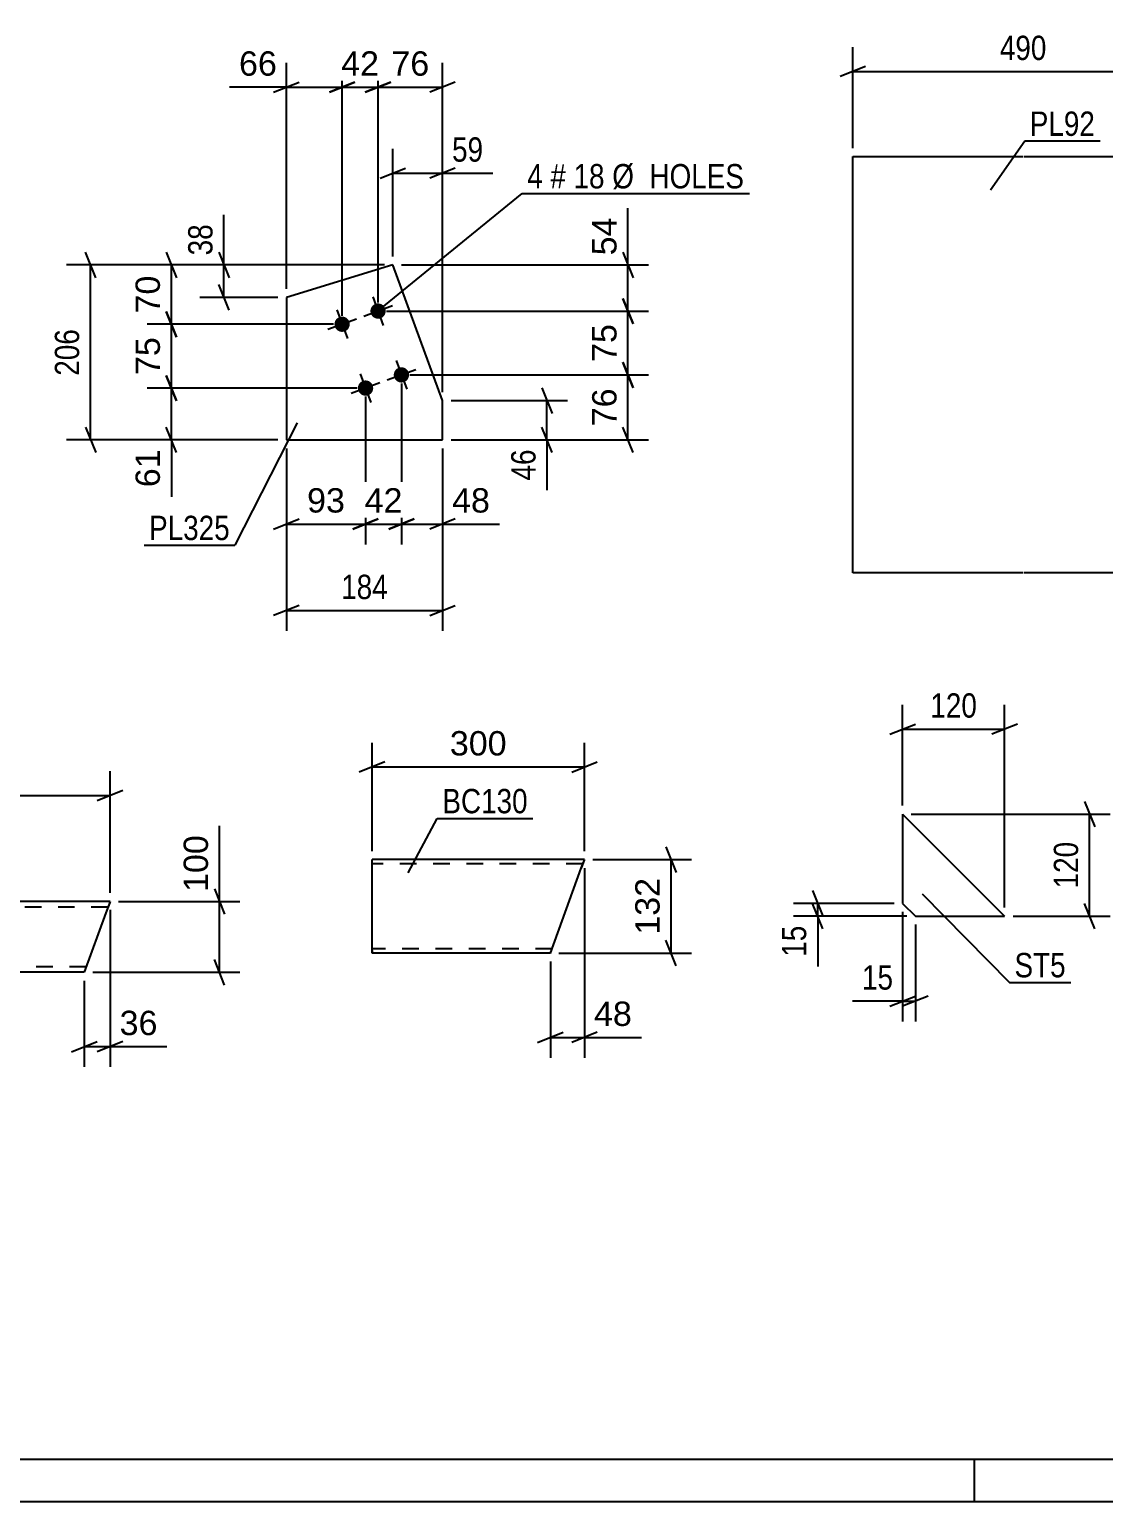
# Model space of a CAD drawing. Header units: millimetres. Extents: x 0 to 420, y 0 to 297.
# Drawn here: x 98.8 to 225.2, y 0 to 173.2 of the extents above; entities that cross this region are included whole.
import ezdxf

# ---------------------------------------------------------------- set-up
doc = ezdxf.new("R2010")
doc.units = ezdxf.units.MM
doc.linetypes.add('DXK_LINE_DOT2', pattern=[3.9198, 1.9599, -1.9599])
doc.styles.add('Arial', font='ARIAL.TTF', dxfattribs={"height": 0.2})
doc.styles.add('Arial Narrow', font='ARIALN.TTF', dxfattribs={"height": 0.2})

# ---------------------------------------------------------------- blocks, each defined once
blk = doc.blocks.new('Unknown-284928170-1132')
at = {"color": 5, "linetype": 'Continuous'}
for p, q in [((5, 5), (415, 5)), ((210, 0), (210, 5)), ((0, 0), (420, 0))]:
    blk.add_line(p, q, dxfattribs=at)
blk = doc.blocks.new('Part-284928170-1582 - 1565')
at = {"color": 2, "linetype": 'Continuous'}
for p, q in [((164.09, 75.53), (139.09, 75.53)), ((139.09, 64.6), (139.09, 75.53)), ((160.08, 64.53), (163.72, 74.53)), ((164.06, 75.45), (163.72, 74.53)), ((164.09, 75.53), (164.06, 75.45)), ((139.09, 64.53), (139.09, 64.6)), ((160.08, 64.53), (139.09, 64.53))]:
    blk.add_line(p, q, dxfattribs=at)
at = {"color": 7, "linetype": 'DXK_LINE_DOT2'}
for p, q in [((163.91, 75.03), (139.09, 75.03)), ((163.72, 74.53), (163.98, 75.23)), ((160.27, 65.03), (139.09, 65.03)), ((139.09, 64.82), (139.09, 64.53)), ((160.11, 64.6), (160.08, 64.53))]:
    blk.add_line(p, q, dxfattribs=at)
blk = doc.blocks.new('Part-284928170-2104 - 2088')
at = {"color": 2, "linetype": 'Continuous'}
for p, q in [((201.53, 80.88), (201.53, 70.38)), ((201.53, 80.88), (213.53, 68.88)), ((201.53, 70.38), (203.03, 68.88)), ((203.03, 68.88), (213.53, 68.88))]:
    blk.add_line(p, q, dxfattribs=at)
blk = doc.blocks.new('Part-284928170-2163 - 2147')
at = {"color": 2, "linetype": 'Continuous'}
for p, q in [((195.67, 109.25), (195.67, 158.25)), ((195.67, 158.25), (215.67, 158.25)), ((215.77, 158.25), (235.77, 158.25)), ((235.77, 158.25), (235.77, 109.25)), ((215.67, 109.25), (195.67, 109.25)), ((235.77, 109.25), (215.77, 109.25))]:
    blk.add_line(p, q, dxfattribs=at)
blk = doc.blocks.new('Bolt-284928170-2512 - 2506')
at = {"linetype": 'Continuous'}
for points in [[(140.11, 139.22, -1), (139.49, 140.91, -1)], [(135.88, 137.67, -1), (135.26, 139.36, -1)], [(142.86, 131.71, -1), (142.24, 133.4, -1)], [(138.64, 130.16, -1), (138.02, 131.85, -1)]]:
    blk.add_hatch(color=1, dxfattribs=at).paths.add_polyline_path(points)
at = {"color": 1, "linetype": 'Continuous'}
for p, q in [((141.49, 140.68), (138.11, 139.44)), ((139.18, 141.75), (140.42, 138.37)), ((137.26, 139.13), (133.88, 137.89)), ((134.95, 140.2), (136.19, 136.82)), ((141.93, 134.24), (143.17, 130.86)), ((137.71, 132.69), (138.95, 129.31)), ((144.24, 133.17), (140.86, 131.93)), ((140.02, 131.62), (136.64, 130.38))]:
    blk.add_line(p, q, dxfattribs=at)
blk = doc.blocks.new('Part-284928170-2527 - 2506')
at = {"color": 2, "linetype": 'Continuous'}
for p, q in [((141.54, 145.49), (129.01, 141.68)), ((147.39, 129.53), (141.54, 145.49)), ((129.01, 141.68), (129.01, 124.91)), ((147.39, 124.91), (147.39, 129.53)), ((129.01, 124.91), (147.39, 124.91))]:
    blk.add_line(p, q, dxfattribs=at)
blk = doc.blocks.new('Part-284928170-2687 - 2670')
at = {"color": 2, "linetype": 'Continuous'}
for p, q in [((108.26, 70.6), (73.26, 70.6)), ((73.26, 62.27), (73.26, 70.6)), ((108.26, 70.6), (107.77, 69.27)), ((107.77, 69.27), (105.23, 62.27)), ((105.23, 62.27), (73.26, 62.27))]:
    blk.add_line(p, q, dxfattribs=at)
at = {"color": 7, "linetype": 'DXK_LINE_DOT2'}
for p, q in [((108.02, 69.93), (73.26, 69.93)), ((108.22, 70.5), (107.77, 69.27)), ((105.47, 62.93), (73.26, 62.93)), ((73.26, 62.66), (73.26, 62.27))]:
    blk.add_line(p, q, dxfattribs=at)
blk = doc.blocks.new('StraightDimension-284928170-1599 - 1565')
at = {"color": 7, "linetype": 'Continuous'}
for p, q in [((164.09, 74.53), (164.09, 52.21)), ((160.08, 63.53), (160.08, 52.21)), ((158.58, 54.01), (161.58, 55.21)), ((160.08, 54.61), (164.09, 54.61)), ((165.59, 55.21), (162.59, 54.01))]:
    blk.add_line(p, q, dxfattribs=at)
at = {"color": 0}
blk.add_wipeout([(170.26, 55.36), (170.26, 59.56), (164.61, 59.56), (164.61, 55.36)], dxfattribs=at)
at = {"color": 7, "linetype": 'Continuous'}
blk.add_line((164.09, 54.61), (170.79, 54.61), dxfattribs=at)
blk.add_line((164.09, 54.61), (170.79, 54.61), dxfattribs=at)
at = {"color": 3, "style": 'Arial'}
blk.add_text('48', height=2.865, dxfattribs=at).set_placement((165.21, 55.96))
blk = doc.blocks.new('StraightDimension-284928170-1614 - 1565')
at = {"color": 7, "linetype": 'Continuous'}
for p, q in [((139.09, 76.53), (139.09, 89.28)), ((164.09, 76.53), (164.09, 89.28)), ((140.59, 87.03), (137.59, 85.83)), ((162.59, 85.83), (165.59, 87.03)), ((139.09, 86.43), (164.09, 86.43))]:
    blk.add_line(p, q, dxfattribs=at)
at = {"color": 0}
blk.add_wipeout([(155.52, 87.18), (155.52, 91.38), (147.65, 91.38), (147.65, 87.18)], dxfattribs=at)
at = {"color": 3, "style": 'Arial'}
blk.add_text('300', height=2.865, dxfattribs=at).set_placement((148.25, 87.78))
blk = doc.blocks.new('StraightDimension-284928170-1584 - 1565')
at = {"color": 7, "linetype": 'Continuous'}
for p, q in [((173.68, 77.03), (174.88, 74.03)), ((165.09, 75.53), (176.68, 75.53)), ((174.28, 64.53), (174.28, 75.53)), ((174.88, 63.03), (173.68, 66.03)), ((161.08, 64.53), (176.68, 64.53))]:
    blk.add_line(p, q, dxfattribs=at)
at = {"color": 0}
blk.add_wipeout([(173.53, 73.96), (169.33, 73.96), (169.33, 66.09), (173.53, 66.09)], dxfattribs=at)
at = {"color": 3, "style": 'Arial'}
blk.add_text('132', height=2.865, rotation=90.0002, dxfattribs=at).set_placement((172.93, 66.69))
blk = doc.blocks.new('StraightDimension-284928170-2126 - 2088')
at = {"color": 7, "linetype": 'Continuous'}
for p, q in [((190.93, 71.88), (192.13, 68.88)), ((200.53, 70.38), (188.68, 70.38)), ((192.13, 67.38), (190.93, 70.38)), ((191.53, 68.88), (191.53, 70.38)), ((202.03, 68.88), (188.68, 68.88))]:
    blk.add_line(p, q, dxfattribs=at)
at = {"color": 0}
blk.add_wipeout([(190.78, 68.35), (186.58, 68.35), (186.58, 63.5), (190.78, 63.5)], dxfattribs=at)
at = {"color": 7, "linetype": 'Continuous'}
blk.add_line((191.53, 68.88), (191.53, 62.97), dxfattribs=at)
blk.add_line((191.53, 68.88), (191.53, 62.97), dxfattribs=at)
at = {"color": 3, "style": 'Arial Narrow'}
blk.add_text('15', height=2.863, rotation=90.0002, dxfattribs=at).set_placement((190.18, 64.1))
blk = doc.blocks.new('StraightDimension-284928170-2106 - 2088')
at = {"color": 7, "linetype": 'Continuous'}
for p, q in [((201.53, 69.38), (201.53, 56.48)), ((203.03, 67.88), (203.03, 56.48)), ((200.03, 58.28), (203.03, 59.48)), ((204.53, 59.48), (201.53, 58.28)), ((201.53, 58.88), (203.03, 58.88))]:
    blk.add_line(p, q, dxfattribs=at)
at = {"color": 0}
blk.add_wipeout([(201, 59.63), (201, 63.83), (196.15, 63.83), (196.15, 59.63)], dxfattribs=at)
at = {"color": 7, "linetype": 'Continuous'}
blk.add_line((201.53, 58.88), (195.62, 58.88), dxfattribs=at)
blk.add_line((201.53, 58.88), (195.62, 58.88), dxfattribs=at)
at = {"color": 3, "style": 'Arial Narrow'}
blk.add_text('15', height=2.863, dxfattribs=at).set_placement((196.75, 60.23))
blk = doc.blocks.new('StraightDimension-284928170-2117 - 2088')
at = {"color": 7, "linetype": 'Continuous'}
for p, q in [((201.53, 81.88), (201.53, 93.73)), ((213.53, 69.88), (213.53, 93.73)), ((200.03, 90.28), (203.03, 91.48)), ((201.53, 90.88), (213.53, 90.88)), ((215.03, 91.48), (212.03, 90.28))]:
    blk.add_line(p, q, dxfattribs=at)
at = {"color": 0}
blk.add_wipeout([(210.87, 91.63), (210.87, 95.83), (204.19, 95.83), (204.19, 91.63)], dxfattribs=at)
at = {"color": 3, "style": 'Arial Narrow'}
blk.add_text('120', height=2.863, dxfattribs=at).set_placement((204.79, 92.23))
blk = doc.blocks.new('StraightDimension-284928170-2137 - 2088')
at = {"color": 7, "linetype": 'Continuous'}
for p, q in [((222.93, 82.38), (224.13, 79.38)), ((202.53, 80.88), (225.93, 80.88)), ((223.53, 68.88), (223.53, 80.88)), ((224.13, 67.38), (222.93, 70.38)), ((214.53, 68.88), (225.93, 68.88))]:
    blk.add_line(p, q, dxfattribs=at)
at = {"color": 0}
blk.add_wipeout([(222.78, 78.22), (218.58, 78.22), (218.58, 71.54), (222.78, 71.54)], dxfattribs=at)
at = {"color": 3, "style": 'Arial Narrow'}
blk.add_text('120', height=2.863, rotation=90.0002, dxfattribs=at).set_placement((222.18, 72.14))
blk = doc.blocks.new('StraightDimension-284928170-2166 - 2147')
at = {"color": 7, "linetype": 'Continuous'}
for p, q in [((195.67, 159.25), (195.67, 171.1)), ((235.77, 159.25), (235.77, 171.1)), ((197.17, 168.85), (194.17, 167.65)), ((195.67, 168.25), (235.77, 168.25)), ((234.27, 167.65), (237.27, 168.85))]:
    blk.add_line(p, q, dxfattribs=at)
at = {"color": 0}
blk.add_wipeout([(219.06, 169), (219.06, 173.2), (212.37, 173.2), (212.37, 169)], dxfattribs=at)
at = {"color": 3, "style": 'Arial Narrow'}
blk.add_text('490', height=2.863, dxfattribs=at).set_placement((212.97, 169.6))
blk = doc.blocks.new('StraightDimension-284928170-2529 - 2506')
at = {"color": 7, "linetype": 'Continuous'}
for p, q in [((138.33, 130), (138.33, 112.61)), ((129.01, 123.91), (129.01, 112.61)), ((127.51, 114.41), (130.51, 115.61)), ((129.01, 115.01), (138.33, 115.01)), ((139.83, 115.61), (136.83, 114.41))]:
    blk.add_line(p, q, dxfattribs=at)
at = {"color": 0}
blk.add_wipeout([(136.49, 115.76), (136.49, 119.96), (130.85, 119.96), (130.85, 115.76)], dxfattribs=at)
at = {"color": 3, "style": 'Arial'}
blk.add_text('93', height=2.865, dxfattribs=at).set_placement((131.45, 116.36))
blk = doc.blocks.new('StraightDimension-284928170-2657 - 2506')
at = {"color": 7, "linetype": 'Continuous'}
for p, q in [((141.54, 146.49), (141.54, 159.14)), ((147.39, 130.53), (147.39, 159.14)), ((140.04, 155.69), (143.04, 156.89)), ((141.54, 156.29), (147.39, 156.29)), ((148.89, 156.89), (145.89, 155.69))]:
    blk.add_line(p, q, dxfattribs=at)
at = {"color": 0}
blk.add_wipeout([(152.77, 157.04), (152.77, 161.24), (147.91, 161.24), (147.91, 157.04)], dxfattribs=at)
at = {"color": 7, "linetype": 'Continuous'}
blk.add_line((147.39, 156.29), (153.29, 156.29), dxfattribs=at)
blk.add_line((147.39, 156.29), (153.29, 156.29), dxfattribs=at)
at = {"color": 3, "style": 'Arial Narrow'}
blk.add_text('59', height=2.863, dxfattribs=at).set_placement((148.51, 157.64))
blk = doc.blocks.new('StraightDimension-284928170-2602 - 2506')
at = {"color": 7, "linetype": 'Continuous'}
for p, q in [((139.8, 141.06), (139.8, 169.26)), ((147.39, 130.53), (147.39, 169.26)), ((138.3, 165.81), (141.3, 167.01)), ((139.8, 166.41), (147.39, 166.41)), ((148.89, 167.01), (145.89, 165.81))]:
    blk.add_line(p, q, dxfattribs=at)
at = {"color": 0}
blk.add_wipeout([(146.42, 167.16), (146.42, 171.36), (140.77, 171.36), (140.77, 167.16)], dxfattribs=at)
at = {"color": 3, "style": 'Arial'}
blk.add_text('76', height=2.865, dxfattribs=at).set_placement((141.37, 167.76))
blk = doc.blocks.new('StraightDimension-284928170-2543 - 2506')
at = {"color": 7, "linetype": 'Continuous'}
for p, q in [((142.55, 131.55), (142.55, 112.61)), ((147.39, 123.91), (147.39, 112.61)), ((141.05, 114.41), (144.05, 115.61)), ((142.55, 115.01), (147.39, 115.01)), ((148.89, 115.61), (145.89, 114.41))]:
    blk.add_line(p, q, dxfattribs=at)
at = {"color": 0}
blk.add_wipeout([(153.56, 115.76), (153.56, 119.96), (147.91, 119.96), (147.91, 115.76)], dxfattribs=at)
at = {"color": 7, "linetype": 'Continuous'}
blk.add_line((147.39, 115.01), (154.08, 115.01), dxfattribs=at)
blk.add_line((147.39, 115.01), (154.08, 115.01), dxfattribs=at)
at = {"color": 3, "style": 'Arial'}
blk.add_text('48', height=2.865, dxfattribs=at).set_placement((148.51, 116.36))
blk = doc.blocks.new('StraightDimension-284928170-2535 - 2506')
at = {"color": 7, "linetype": 'Continuous'}
for p, q in [((138.33, 130), (138.33, 112.61)), ((142.55, 131.55), (142.55, 112.61)), ((136.83, 114.41), (139.83, 115.61)), ((138.33, 115.01), (142.55, 115.01)), ((144.05, 115.61), (141.05, 114.41))]:
    blk.add_line(p, q, dxfattribs=at)
at = {"color": 0}
blk.add_wipeout([(143.26, 115.76), (143.26, 119.96), (137.62, 119.96), (137.62, 115.76)], dxfattribs=at)
at = {"color": 3, "style": 'Arial'}
blk.add_text('42', height=2.865, dxfattribs=at).set_placement((138.22, 116.36))
blk = doc.blocks.new('StraightDimension-284928170-2550 - 2506')
at = {"color": 7, "linetype": 'Continuous'}
for p, q in [((168.61, 134.05), (169.81, 131.05)), ((143.55, 132.55), (171.61, 132.55)), ((169.21, 124.91), (169.21, 132.55)), ((148.39, 124.91), (171.61, 124.91)), ((169.81, 123.41), (168.61, 126.41))]:
    blk.add_line(p, q, dxfattribs=at)
at = {"color": 0}
blk.add_wipeout([(168.46, 131.56), (164.26, 131.56), (164.26, 125.91), (168.46, 125.91)], dxfattribs=at)
at = {"color": 3, "style": 'Arial'}
blk.add_text('76', height=2.865, rotation=90.0002, dxfattribs=at).set_placement((167.86, 126.51))
blk = doc.blocks.new('StraightDimension-284928170-2573 - 2506')
at = {"color": 7, "linetype": 'Continuous'}
for p, q in [((140.54, 145.49), (103.13, 145.49)), ((106.58, 143.99), (105.38, 146.99)), ((105.98, 124.91), (105.98, 145.49)), ((128.01, 124.91), (103.13, 124.91)), ((105.38, 126.41), (106.58, 123.41))]:
    blk.add_line(p, q, dxfattribs=at)
at = {"color": 0}
blk.add_wipeout([(105.23, 138.55), (101.03, 138.55), (101.03, 131.86), (105.23, 131.86)], dxfattribs=at)
at = {"color": 3, "style": 'Arial Narrow'}
blk.add_text('206', height=2.863, rotation=90.0002, dxfattribs=at).set_placement((104.63, 132.46))
blk = doc.blocks.new('StraightDimension-284928170-2556 - 2506')
at = {"color": 7, "linetype": 'Continuous'}
for p, q in [((168.61, 141.56), (169.81, 138.56)), ((140.8, 140.06), (171.61, 140.06)), ((169.21, 132.55), (169.21, 140.06)), ((169.81, 131.05), (168.61, 134.05)), ((143.55, 132.55), (171.61, 132.55))]:
    blk.add_line(p, q, dxfattribs=at)
at = {"color": 0}
blk.add_wipeout([(168.46, 139.13), (164.26, 139.13), (164.26, 133.48), (168.46, 133.48)], dxfattribs=at)
at = {"color": 3, "style": 'Arial'}
blk.add_text('75', height=2.865, rotation=90.0002, dxfattribs=at).set_placement((167.86, 134.08))
blk = doc.blocks.new('StraightDimension-284928170-2564 - 2506')
at = {"color": 7, "linetype": 'Continuous'}
for p, q in [((142.54, 145.49), (171.61, 145.49)), ((168.61, 146.99), (169.81, 143.99)), ((169.21, 140.06), (169.21, 145.49)), ((169.81, 138.56), (168.61, 141.56)), ((140.8, 140.06), (171.61, 140.06))]:
    blk.add_line(p, q, dxfattribs=at)
at = {"color": 0}
blk.add_wipeout([(168.46, 151.67), (164.26, 151.67), (164.26, 146.02), (168.46, 146.02)], dxfattribs=at)
at = {"color": 7, "linetype": 'Continuous'}
blk.add_line((169.21, 145.49), (169.21, 152.19), dxfattribs=at)
blk.add_line((169.21, 145.49), (169.21, 152.19), dxfattribs=at)
at = {"color": 3, "style": 'Arial'}
blk.add_text('54', height=2.865, rotation=90.0002, dxfattribs=at).set_placement((167.86, 146.62))
blk = doc.blocks.new('StraightDimension-284928170-2582 - 2506')
at = {"color": 7, "linetype": 'Continuous'}
for p, q in [((129.01, 142.68), (129.01, 169.26)), ((135.57, 139.51), (135.57, 169.26)), ((127.51, 165.81), (130.51, 167.01)), ((129.01, 166.41), (135.57, 166.41)), ((137.07, 167.01), (134.07, 165.81))]:
    blk.add_line(p, q, dxfattribs=at)
at = {"color": 0}
blk.add_wipeout([(128.49, 167.16), (128.49, 171.36), (122.84, 171.36), (122.84, 167.16)], dxfattribs=at)
at = {"color": 7, "linetype": 'Continuous'}
blk.add_line((129.01, 166.41), (122.32, 166.41), dxfattribs=at)
blk.add_line((129.01, 166.41), (122.32, 166.41), dxfattribs=at)
at = {"color": 3, "style": 'Arial'}
blk.add_text('66', height=2.865, dxfattribs=at).set_placement((123.44, 167.76))
blk = doc.blocks.new('StraightDimension-284928170-2592 - 2506')
at = {"color": 7, "linetype": 'Continuous'}
for p, q in [((135.57, 139.51), (135.57, 169.26)), ((139.8, 141.06), (139.8, 169.26)), ((134.07, 165.81), (137.07, 167.01)), ((135.57, 166.41), (139.8, 166.41)), ((141.3, 167.01), (138.3, 165.81))]:
    blk.add_line(p, q, dxfattribs=at)
at = {"color": 0}
blk.add_wipeout([(140.51, 167.16), (140.51, 171.36), (134.86, 171.36), (134.86, 167.16)], dxfattribs=at)
at = {"color": 3, "style": 'Arial'}
blk.add_text('42', height=2.865, dxfattribs=at).set_placement((135.46, 167.76))
blk = doc.blocks.new('StraightDimension-284928170-2613 - 2506')
at = {"color": 7, "linetype": 'Continuous'}
for p, q in [((114.88, 132.5), (116.08, 129.5)), ((137.33, 131), (112.63, 131)), ((115.48, 124.91), (115.48, 131)), ((128.01, 124.91), (112.63, 124.91)), ((116.08, 123.41), (114.88, 126.41))]:
    blk.add_line(p, q, dxfattribs=at)
at = {"color": 0}
blk.add_wipeout([(114.73, 124.39), (110.53, 124.39), (110.53, 118.74), (114.73, 118.74)], dxfattribs=at)
at = {"color": 7, "linetype": 'Continuous'}
blk.add_line((115.48, 124.91), (115.48, 118.22), dxfattribs=at)
blk.add_line((115.48, 124.91), (115.48, 118.22), dxfattribs=at)
at = {"color": 3, "style": 'Arial'}
blk.add_text('61', height=2.865, rotation=90.0002, dxfattribs=at).set_placement((114.13, 119.34))
blk = doc.blocks.new('StraightDimension-284928170-2619 - 2506')
at = {"color": 7, "linetype": 'Continuous'}
for p, q in [((114.88, 140.01), (116.08, 137.01)), ((134.57, 138.51), (112.63, 138.51)), ((115.48, 131), (115.48, 138.51)), ((116.08, 129.5), (114.88, 132.5)), ((137.33, 131), (112.63, 131))]:
    blk.add_line(p, q, dxfattribs=at)
at = {"color": 0}
blk.add_wipeout([(114.73, 137.58), (110.53, 137.58), (110.53, 131.94), (114.73, 131.94)], dxfattribs=at)
at = {"color": 3, "style": 'Arial'}
blk.add_text('75', height=2.865, rotation=90.0002, dxfattribs=at).set_placement((114.13, 132.54))
blk = doc.blocks.new('StraightDimension-284928170-2627 - 2506')
at = {"color": 7, "linetype": 'Continuous'}
for p, q in [((140.54, 145.49), (112.63, 145.49)), ((114.88, 146.99), (116.08, 143.99)), ((115.48, 138.51), (115.48, 145.49)), ((116.08, 137.01), (114.88, 140.01)), ((134.57, 138.51), (112.63, 138.51))]:
    blk.add_line(p, q, dxfattribs=at)
at = {"color": 0}
blk.add_wipeout([(114.73, 144.83), (110.53, 144.83), (110.53, 139.18), (114.73, 139.18)], dxfattribs=at)
at = {"color": 3, "style": 'Arial'}
blk.add_text('70', height=2.865, rotation=90.0002, dxfattribs=at).set_placement((114.13, 139.78))
blk = doc.blocks.new('StraightDimension-284928170-2636 - 2506')
at = {"color": 7, "linetype": 'Continuous'}
for p, q in [((159.08, 131.03), (160.28, 128.03)), ((148.39, 129.53), (162.08, 129.53)), ((159.68, 124.91), (159.68, 129.53)), ((148.39, 124.91), (162.08, 124.91)), ((160.28, 123.41), (159.08, 126.41))]:
    blk.add_line(p, q, dxfattribs=at)
at = {"color": 0}
blk.add_wipeout([(158.93, 124.39), (154.73, 124.39), (154.73, 119.53), (158.93, 119.53)], dxfattribs=at)
at = {"color": 7, "linetype": 'Continuous'}
blk.add_line((159.68, 124.91), (159.68, 119.01), dxfattribs=at)
blk.add_line((159.68, 124.91), (159.68, 119.01), dxfattribs=at)
at = {"color": 3, "style": 'Arial Narrow'}
blk.add_text('46', height=2.863, rotation=90.0002, dxfattribs=at).set_placement((158.33, 120.13))
blk = doc.blocks.new('StraightDimension-284928170-2643 - 2506')
at = {"color": 7, "linetype": 'Continuous'}
for p, q in [((140.54, 145.49), (118.82, 145.49)), ((121.07, 146.99), (122.27, 143.99)), ((121.67, 141.68), (121.67, 145.49)), ((122.27, 140.18), (121.07, 143.18)), ((128.01, 141.68), (118.82, 141.68))]:
    blk.add_line(p, q, dxfattribs=at)
at = {"color": 0}
blk.add_wipeout([(120.92, 150.87), (116.72, 150.87), (116.72, 146.02), (120.92, 146.02)], dxfattribs=at)
at = {"color": 7, "linetype": 'Continuous'}
blk.add_line((121.67, 145.49), (121.67, 151.4), dxfattribs=at)
blk.add_line((121.67, 145.49), (121.67, 151.4), dxfattribs=at)
at = {"color": 3, "style": 'Arial Narrow'}
blk.add_text('38', height=2.863, rotation=90.0002, dxfattribs=at).set_placement((120.32, 146.62))
blk = doc.blocks.new('StraightDimension-284928170-2652 - 2506')
at = {"color": 7, "linetype": 'Continuous'}
for p, q in [((129.01, 123.91), (129.01, 102.43)), ((147.39, 123.91), (147.39, 102.43)), ((130.51, 105.43), (127.51, 104.23)), ((129.01, 104.83), (147.39, 104.83)), ((145.89, 104.23), (148.89, 105.43))]:
    blk.add_line(p, q, dxfattribs=at)
at = {"color": 0}
blk.add_wipeout([(141.54, 105.58), (141.54, 109.78), (134.86, 109.78), (134.86, 105.58)], dxfattribs=at)
at = {"color": 3, "style": 'Arial Narrow'}
blk.add_text('184', height=2.863, dxfattribs=at).set_placement((135.46, 106.18))
blk = doc.blocks.new('StraightDimension-284928170-2704 - 2670')
at = {"color": 7, "linetype": 'Continuous'}
for p, q in [((73.26, 71.6), (73.26, 85.93)), ((108.26, 71.6), (108.26, 85.93)), ((74.76, 83.68), (71.76, 82.48)), ((106.76, 82.48), (109.76, 83.68)), ((73.26, 83.08), (108.26, 83.08))]:
    blk.add_line(p, q, dxfattribs=at)
at = {"color": 0}
blk.add_wipeout([(94.7, 83.83), (94.7, 88.03), (86.82, 88.03), (86.82, 83.83)], dxfattribs=at)
at = {"color": 3, "style": 'Arial'}
blk.add_text('420', height=2.865, dxfattribs=at).set_placement((87.42, 84.43))
blk = doc.blocks.new('StraightDimension-284928170-2715 - 2670')
at = {"color": 7, "linetype": 'Continuous'}
for p, q in [((120.54, 72.1), (121.74, 69.1)), ((109.26, 70.6), (123.54, 70.6)), ((121.14, 62.27), (121.14, 70.6)), ((121.74, 60.77), (120.54, 63.77)), ((106.23, 62.27), (123.54, 62.27))]:
    blk.add_line(p, q, dxfattribs=at)
at = {"color": 0}
blk.add_wipeout([(120.39, 79), (116.19, 79), (116.19, 71.12), (120.39, 71.12)], dxfattribs=at)
at = {"color": 7, "linetype": 'Continuous'}
blk.add_line((121.14, 70.6), (121.14, 79.52), dxfattribs=at)
blk.add_line((121.14, 70.6), (121.14, 79.52), dxfattribs=at)
at = {"color": 3, "style": 'Arial'}
blk.add_text('100', height=2.865, rotation=90.0002, dxfattribs=at).set_placement((119.79, 71.72))
blk = doc.blocks.new('StraightDimension-284928170-2689 - 2670')
at = {"color": 7, "linetype": 'Continuous'}
for p, q in [((108.26, 69.6), (108.26, 51.13)), ((105.23, 61.27), (105.23, 51.13)), ((103.73, 52.93), (106.73, 54.13)), ((109.76, 54.13), (106.76, 52.93)), ((105.23, 53.53), (108.26, 53.53))]:
    blk.add_line(p, q, dxfattribs=at)
at = {"color": 0}
blk.add_wipeout([(114.43, 54.28), (114.43, 58.48), (108.79, 58.48), (108.79, 54.28)], dxfattribs=at)
at = {"color": 7, "linetype": 'Continuous'}
blk.add_line((108.26, 53.53), (114.96, 53.53), dxfattribs=at)
blk.add_line((108.26, 53.53), (114.96, 53.53), dxfattribs=at)
at = {"color": 3, "style": 'Arial'}
blk.add_text('36', height=2.865, dxfattribs=at).set_placement((109.39, 54.88))
blk = doc.blocks.new('Mark-284928170-1578 - 1565')
at = {"color": 0}
blk.add_wipeout([(157.41, 80.98), (157.41, 83.98), (147.37, 83.98), (147.37, 80.98)], dxfattribs=at)
blk.add_wipeout([(157.41, 80.98), (157.41, 83.98), (147.37, 83.98), (147.37, 80.98)], dxfattribs=at)
at = {"color": 30, "linetype": 'Continuous'}
for p, q in [((143.33, 73.96), (146.77, 80.38)), ((146.77, 80.38), (158.01, 80.38))]:
    blk.add_line(p, q, dxfattribs=at)
at = {"color": 3, "style": 'Arial Narrow'}
blk.add_text('BC130', height=2.863, dxfattribs=at).set_placement((147.37, 80.98))
blk = doc.blocks.new('Mark-284928170-2100 - 2088')
at = {"color": 0}
blk.add_wipeout([(220.72, 61.68), (220.72, 64.68), (214.69, 64.68), (214.69, 61.68)], dxfattribs=at)
blk.add_wipeout([(220.72, 61.68), (220.72, 64.68), (214.69, 64.68), (214.69, 61.68)], dxfattribs=at)
at = {"color": 30, "linetype": 'Continuous'}
for p, q in [((203.81, 71.49), (214.09, 61.08)), ((214.09, 61.08), (221.32, 61.08))]:
    blk.add_line(p, q, dxfattribs=at)
at = {"color": 3, "style": 'Arial Narrow'}
blk.add_text('ST5', height=2.863, dxfattribs=at).set_placement((214.69, 61.68))
blk = doc.blocks.new('Mark-284928170-2159 - 2147')
at = {"color": 0}
blk.add_wipeout([(224.17, 160.68), (224.17, 163.68), (216.49, 163.68), (216.49, 160.68)], dxfattribs=at)
blk.add_wipeout([(224.17, 160.68), (224.17, 163.68), (216.49, 163.68), (216.49, 160.68)], dxfattribs=at)
at = {"color": 30, "linetype": 'Continuous'}
for p, q in [((211.86, 154.33), (215.89, 160.08)), ((215.89, 160.08), (224.77, 160.08))]:
    blk.add_line(p, q, dxfattribs=at)
at = {"color": 3, "style": 'Arial Narrow'}
blk.add_text('PL92', height=2.863, dxfattribs=at).set_placement((216.49, 160.68))
blk = doc.blocks.new('Mark-284928170-2508 - 2506')
at = {"color": 0}
for points in [[(159.18, 154.5), (159.18, 157.5), (157.35, 157.5), (157.35, 154.5)], [(161.9, 154.5), (161.9, 157.5), (160.08, 157.5), (160.08, 154.5)], [(166.46, 154.5), (166.46, 157.5), (162.8, 157.5), (162.8, 154.5)], [(182.89, 154.5), (182.89, 157.5), (167.36, 157.5), (167.36, 154.5)]]:
    blk.add_wipeout(points, dxfattribs=at)
for points in [[(159.18, 154.5), (159.18, 157.5), (157.35, 157.5), (157.35, 154.5)], [(161.9, 154.5), (161.9, 157.5), (160.08, 157.5), (160.08, 154.5)], [(166.46, 154.5), (166.46, 157.5), (162.8, 157.5), (162.8, 154.5)], [(182.89, 154.5), (182.89, 157.5), (167.36, 157.5), (167.36, 154.5)]]:
    blk.add_wipeout(points, dxfattribs=at)
at = {"color": 7, "linetype": 'Continuous'}
for p, q in [((140.04, 140.28), (156.75, 153.9)), ((156.75, 153.9), (183.49, 153.9))]:
    blk.add_line(p, q, dxfattribs=at)
at = {"color": 3, "style": 'Arial Narrow'}
for s, height, p in [('4', 2.86, (157.35, 154.5)), ('#', 2.86, (160.08, 154.5)), ('18', 2.863, (162.8, 154.5)), ('Ø  HOLES', 2.863, (167.36, 154.5))]:
    blk.add_text(s, height=height, dxfattribs=at).set_placement(p)
blk = doc.blocks.new('Mark-284928170-2523 - 2506')
at = {"color": 0}
blk.add_wipeout([(122.36, 113.12), (122.36, 116.12), (112.86, 116.12), (112.86, 113.12)], dxfattribs=at)
blk.add_wipeout([(122.36, 113.12), (122.36, 116.12), (112.86, 116.12), (112.86, 113.12)], dxfattribs=at)
at = {"color": 30, "linetype": 'Continuous'}
for p in [(130.27, 126.93), (112.26, 112.52)]:
    blk.add_line(p, (122.96, 112.52), dxfattribs=at)
at = {"color": 3, "style": 'Arial Narrow'}
blk.add_text('PL325', height=2.863, dxfattribs=at).set_placement((112.86, 113.12))

msp = doc.modelspace()

# ---------------------------------------------------------------- block references
for name in ['Unknown-284928170-1132', 'Part-284928170-2163 - 2147', 'Part-284928170-2527 - 2506', 'Bolt-284928170-2512 - 2506', 'Part-284928170-2104 - 2088', 'Part-284928170-1582 - 1565', 'Part-284928170-2687 - 2670']:
    msp.add_blockref(name, (0, 0))

# ---------------------------------------------------------------- next in the draw order: block references
for name in ['StraightDimension-284928170-2166 - 2147', 'StraightDimension-284928170-2529 - 2506', 'StraightDimension-284928170-1614 - 1565', 'StraightDimension-284928170-2704 - 2670', 'StraightDimension-284928170-1599 - 1565', 'StraightDimension-284928170-2126 - 2088']:
    msp.add_blockref(name, (0, 0))

# ---------------------------------------------------------------- next in the draw order: block references
for name in ['Mark-284928170-2159 - 2147', 'StraightDimension-284928170-2657 - 2506', 'Mark-284928170-1578 - 1565', 'StraightDimension-284928170-2715 - 2670', 'StraightDimension-284928170-1584 - 1565', 'StraightDimension-284928170-2106 - 2088']:
    msp.add_blockref(name, (0, 0))

# ---------------------------------------------------------------- next in the draw order: block references
for name in ['StraightDimension-284928170-2602 - 2506', 'StraightDimension-284928170-2117 - 2088', 'StraightDimension-284928170-2689 - 2670']:
    msp.add_blockref(name, (0, 0))

# ---------------------------------------------------------------- next in the draw order: block references
for name in ['StraightDimension-284928170-2543 - 2506', 'StraightDimension-284928170-2137 - 2088']:
    msp.add_blockref(name, (0, 0))

# ---------------------------------------------------------------- next in the draw order: block references
for name in ['StraightDimension-284928170-2535 - 2506', 'Mark-284928170-2100 - 2088']:
    msp.add_blockref(name, (0, 0))

# ---------------------------------------------------------------- next in the draw order: block references
for name in ['StraightDimension-284928170-2573 - 2506', 'StraightDimension-284928170-2550 - 2506']:
    msp.add_blockref(name, (0, 0))

# ---------------------------------------------------------------- next in the draw order: block references
for name in ['StraightDimension-284928170-2582 - 2506', 'StraightDimension-284928170-2556 - 2506', 'StraightDimension-284928170-2613 - 2506']:
    msp.add_blockref(name, (0, 0))

# ---------------------------------------------------------------- next in the draw order: block references
for name in ['StraightDimension-284928170-2564 - 2506', 'StraightDimension-284928170-2636 - 2506']:
    msp.add_blockref(name, (0, 0))

# ---------------------------------------------------------------- next in the draw order: block references
for name in ['StraightDimension-284928170-2592 - 2506', 'StraightDimension-284928170-2652 - 2506']:
    msp.add_blockref(name, (0, 0))

# ---------------------------------------------------------------- next in the draw order: block references
for name in ['StraightDimension-284928170-2619 - 2506', 'Mark-284928170-2523 - 2506']:
    msp.add_blockref(name, (0, 0))

# ---------------------------------------------------------------- next in the draw order: block references
msp.add_blockref('StraightDimension-284928170-2627 - 2506', (0, 0))

# ---------------------------------------------------------------- next in the draw order: block references
msp.add_blockref('StraightDimension-284928170-2643 - 2506', (0, 0))

# ---------------------------------------------------------------- next in the draw order: block references
msp.add_blockref('Mark-284928170-2508 - 2506', (0, 0))

doc.saveas('drawing.dxf')
